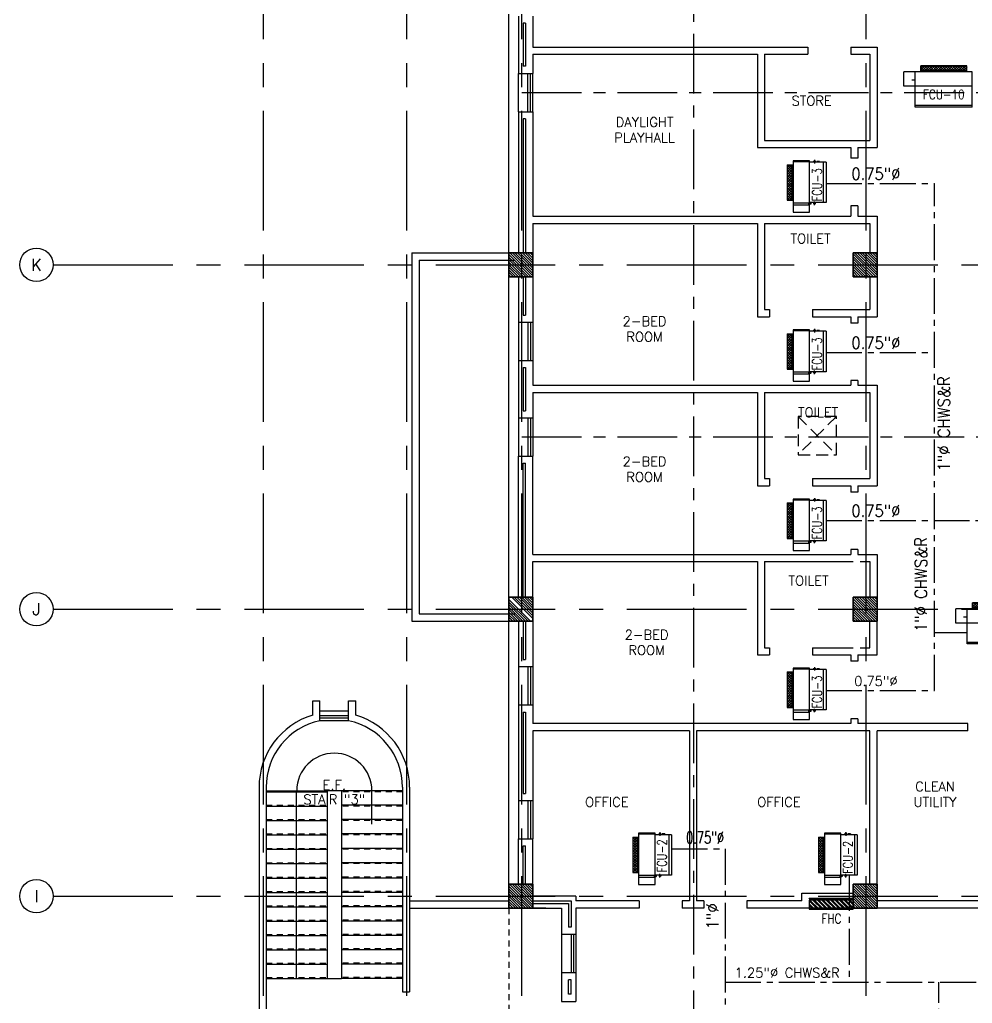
# Model space of a CAD drawing. Extents: x 417866242 to 417866633, y 43498034 to 43498122.
# Drawn here: x 417866557.27 to 417866577.19, y 43498069.42 to 43498089.98 of the extents above; entities that cross this region are included whole.
import ezdxf
from ezdxf.enums import TextEntityAlignment as Align

# ---------------------------------------------------------------- set-up
doc = ezdxf.new("R2010")
doc.units = 0
doc.header["$MEASUREMENT"] = 0
for name, pattern in [('CENTER', [2, 1.25, -0.25, 0.25, -0.25]), ('CENTER2', [1.125, 0.75, -0.125, 0.125, -0.125]), ('CENTERX2', [4, 2.5, -0.5, 0.5, -0.5]), ('HIDDEN', [0.375, 0.25, -0.125]), ('HIDDEN2', [0.1875, 0.125, -0.0625])]:
    doc.linetypes.add(name, pattern=pattern)
doc.layers.get('0').update_dxf_attribs({"linetype": 'CONTINUOUS'})
for name, color, linetype in [('AC-CH', 6, 'CENTER2'), ('AC-CHT', 2, 'CONTINUOUS'), ('AX', 11, 'CONTINUOUS'), ('AX-CR', 7, 'CONTINUOUS'), ('AX-TXT', 2, 'CONTINUOUS'), ('AXES', 11, 'CENTERX2'), ('AXES1', 11, 'CENTER'), ('COL', 11, 'CONTINUOUS'), ('FCU', 6, 'CONTINUOUS'), ('FHC', 11, 'CONTINUOUS'), ('HAT', 11, 'CONTINUOUS'), ('INSUL', 11, 'CONTINUOUS'), ('PROJ-L', 11, 'CONTINUOUS'), ('RM-NAME', 11, 'CONTINUOUS'), ('ROOF', 11, 'CONTINUOUS'), ('SHAFT', 11, 'CONTINUOUS'), ('STR', 11, 'CONTINUOUS'), ('TEXTN', 2, 'CONTINUOUS'), ('WALL', 11, 'CONTINUOUS'), ('WIN', 11, 'CONTINUOUS')]:
    doc.layers.add(name, color=color, linetype=linetype)
doc.styles.add('KHRS2', font='ROMANS.shx', dxfattribs={"height": 200})
doc.styles.add('ROMANS', font='ROMANS.shx', dxfattribs={"width": 0.6})

# ---------------------------------------------------------------- blocks, each defined once
blk = doc.blocks.new('AXL')
at = {"layer": 'AX-CR'}
blk.add_circle((-350, 0), 350, dxfattribs=at)
at = {"layer": 'AX-TXT', "style": 'ROMANS'}
blk.add_attdef('AX', text='', height=250, dxfattribs=at).set_placement((-350, 0), align=Align.MIDDLE)
blk = doc.blocks.new('*X82')
at = {"color": 0}
for p, q in [((253129, 155548), (253570, 155990)), ((253129, 155601), (253517, 155990)), ((253129, 155654), (253464, 155990)), ((253129, 155707), (253411, 155990)), ((253129, 155760), (253358, 155990)), ((253129, 155813), (253305, 155990)), ((253129, 155866), (253252, 155990)), ((253129, 155919), (253199, 155990)), ((253129, 155972), (253146, 155990)), ((253177, 155490), (253629, 155942)), ((253230, 155490), (253629, 155889)), ((253283, 155490), (253629, 155836)), ((253336, 155490), (253629, 155783)), ((253389, 155490), (253629, 155730)), ((253442, 155490), (253629, 155677)), ((253495, 155490), (253629, 155624)), ((253548, 155490), (253629, 155571)), ((253601, 155490), (253629, 155517))]:
    blk.add_line(p, q, dxfattribs=at)
blk = doc.blocks.new('COL50')
at = {"layer": 'COL'}
blk.add_lwpolyline([(-250, 250), (-250, -250), (250, -250), (250, 250)], close=True, dxfattribs=at)
blk = doc.blocks.new('*X84')
at = {"color": 0}
for p, q in [((253129, 149502), (253616, 149990)), ((253129, 149555), (253563, 149990)), ((253129, 149608), (253510, 149990)), ((253129, 149661), (253457, 149990)), ((253129, 149714), (253404, 149990)), ((253129, 149767), (253351, 149990)), ((253129, 149820), (253298, 149990)), ((253129, 149873), (253245, 149990)), ((253129, 149926), (253192, 149990)), ((253129, 149979), (253139, 149990)), ((253169, 149490), (253629, 149949)), ((253222, 149490), (253629, 149896)), ((253275, 149490), (253629, 149843)), ((253328, 149490), (253629, 149790)), ((253381, 149490), (253629, 149737)), ((253434, 149490), (253629, 149684)), ((253487, 149490), (253629, 149631)), ((253540, 149490), (253629, 149578)), ((253594, 149490), (253629, 149525))]:
    blk.add_line(p, q, dxfattribs=at)
blk = doc.blocks.new('*X83')
at = {"color": 0}
for p, q in [((245929, 149515), (246404, 149990)), ((245929, 149568), (246351, 149990)), ((245929, 149621), (246298, 149990)), ((245929, 149674), (246245, 149990)), ((245929, 149727), (246192, 149990)), ((245929, 149780), (246139, 149990)), ((245929, 149833), (246086, 149990)), ((245929, 149886), (246033, 149990)), ((245929, 149939), (245979, 149990)), ((245957, 149490), (246429, 149962)), ((246010, 149490), (246429, 149908)), ((246063, 149490), (246429, 149855)), ((246116, 149490), (246429, 149802)), ((246169, 149490), (246429, 149749)), ((246222, 149490), (246429, 149696)), ((246275, 149490), (246429, 149643)), ((246328, 149490), (246429, 149590)), ((246381, 149490), (246429, 149537))]:
    blk.add_line(p, q, dxfattribs=at)
blk = doc.blocks.new('*X78')
at = {"color": 0}
for p, q in [((253129, 162707), (253611, 163190)), ((253129, 162760), (253558, 163190)), ((253129, 162813), (253505, 163190)), ((253129, 162866), (253452, 163190)), ((253129, 162919), (253399, 163190)), ((253129, 162972), (253346, 163190)), ((253129, 163025), (253293, 163190)), ((253129, 163079), (253240, 163190)), ((253129, 163132), (253187, 163190)), ((253164, 162690), (253629, 163154)), ((253217, 162690), (253629, 163101)), ((253270, 162690), (253629, 163048)), ((253323, 162690), (253629, 162995)), ((253376, 162690), (253629, 162942)), ((253429, 162690), (253629, 162889)), ((253482, 162690), (253629, 162836)), ((253535, 162690), (253629, 162783)), ((253588, 162690), (253629, 162730))]:
    blk.add_line(p, q, dxfattribs=at)
blk = doc.blocks.new('*X77')
at = {"color": 0}
for p, q in [((245929, 162720), (246399, 163190)), ((245929, 162773), (246345, 163190)), ((245929, 162826), (246292, 163190)), ((245929, 162879), (246239, 163190)), ((245929, 162932), (246186, 163190)), ((245929, 162985), (246133, 163190)), ((245929, 163038), (246080, 163190)), ((245929, 163091), (246027, 163190)), ((245929, 163144), (245974, 163190)), ((245952, 162690), (246429, 163167)), ((246005, 162690), (246429, 163114)), ((246058, 162690), (246429, 163061)), ((246111, 162690), (246429, 163008)), ((246164, 162690), (246429, 162955)), ((246217, 162690), (246429, 162902)), ((246270, 162690), (246429, 162849)), ((246323, 162690), (246429, 162796)), ((246376, 162690), (246429, 162742))]:
    blk.add_line(p, q, dxfattribs=at)
blk = doc.blocks.new('*X81')
at = {"color": 0}
for p, q in [((245929, 155507), (246411, 155990)), ((245929, 155560), (246358, 155990)), ((245929, 155613), (246305, 155990)), ((245929, 155666), (246252, 155990)), ((245929, 155719), (246199, 155990)), ((245929, 155772), (246146, 155990)), ((245929, 155825), (246093, 155990)), ((245929, 155879), (246040, 155990)), ((245929, 155932), (245987, 155990)), ((245964, 155490), (246429, 155954)), ((246017, 155490), (246429, 155901)), ((246070, 155490), (246429, 155848)), ((246123, 155490), (246429, 155795)), ((246176, 155490), (246429, 155742)), ((246229, 155490), (246429, 155689)), ((246282, 155490), (246429, 155636)), ((246335, 155490), (246429, 155583)), ((246388, 155490), (246429, 155530))]:
    blk.add_line(p, q, dxfattribs=at)
blk = doc.blocks.new('RM1')
at = {"layer": 'RM-NAME', "style": 'ROMANS'}
for tag, p in [('ROOMNAME1', (0, 324)), ('ROOMNAME2', (0, 0))]:
    blk.add_attdef(tag, text='', height=200, dxfattribs=at).set_placement(p, align=Align.MIDDLE)
blk = doc.blocks.new('*X92')
at = {"color": 0}
for p, q in [((-750, 2538), (-672, 2616)), ((-750, 2591), (-725, 2616)), ((-660, 2516), (-750, 2606)), ((-713, 2516), (-750, 2553)), ((-719, 2516), (-619, 2616)), ((-607, 2516), (-707, 2616)), ((-666, 2516), (-566, 2616)), ((-554, 2516), (-654, 2616)), ((-613, 2516), (-513, 2616)), ((-501, 2516), (-601, 2616)), ((-560, 2516), (-460, 2616)), ((-448, 2516), (-548, 2616)), ((-507, 2516), (-407, 2616)), ((-394, 2516), (-494, 2616)), ((-454, 2516), (-354, 2616)), ((-341, 2516), (-441, 2616)), ((-401, 2516), (-301, 2616)), ((-288, 2516), (-388, 2616)), ((-348, 2516), (-248, 2616)), ((-235, 2516), (-335, 2616)), ((-295, 2516), (-195, 2616)), ((-182, 2516), (-282, 2616)), ((-242, 2516), (-142, 2616)), ((-129, 2516), (-229, 2616)), ((-189, 2516), (-89, 2616)), ((-76, 2516), (-176, 2616)), ((-136, 2516), (-36, 2616)), ((-23, 2516), (-123, 2616)), ((-83, 2516), (17, 2616)), ((30, 2516), (-70, 2616)), ((-30, 2516), (70, 2616)), ((83, 2516), (-17, 2616)), ((23, 2516), (123, 2616)), ((136, 2516), (36, 2616)), ((76, 2516), (176, 2616)), ((189, 2516), (89, 2616)), ((129, 2516), (215, 2601)), ((215, 2543), (142, 2616)), ((182, 2516), (215, 2548)), ((215, 2596), (195, 2616))]:
    blk.add_line(p, q, dxfattribs=at)
blk = doc.blocks.new('WAP16')
at = {"color": 6}
for p, q in [((-597, 0), (-597, -737)), ((-597, 0), (597, 0)), ((597, 0), (597, -737)), ((-597, -437), (597, -437)), ((-597, -737), (597, -737))]:
    blk.add_line(p, q, dxfattribs=at)
at = {"color": 3}
for p, q in [((-597, -32), (597, -32)), ((597, -437), (835, -437)), ((597, -562), (670, -562)), ((835, -437), (835, -737)), ((-482, -737), (-482, -862)), ((-482, -762), (482, -762)), ((482, -737), (482, -862)), ((597, -737), (835, -737)), ((-482, -862), (482, -862))]:
    blk.add_line(p, q, dxfattribs=at)
at = {"color": 11}
blk.add_blockref('*X92', (268, -3378), dxfattribs=at)
blk = doc.blocks.new('*X90')
at = {"color": 0}
for p, q in [((16890, -2467), (16943, -2414)), ((16890, -2520), (16990, -2420)), ((16990, -2565), (16890, -2465)), ((16990, -2512), (16892, -2414)), ((16990, -2459), (16945, -2414)), ((16890, -2573), (16990, -2473)), ((16990, -2619), (16890, -2519)), ((16890, -2626), (16990, -2526)), ((16990, -2672), (16890, -2572)), ((16890, -2679), (16990, -2579)), ((16990, -2725), (16890, -2625)), ((16890, -2732), (16990, -2632)), ((16990, -2778), (16890, -2678)), ((16890, -2785), (16990, -2685)), ((16990, -2831), (16890, -2731)), ((16890, -2838), (16990, -2738)), ((16990, -2884), (16890, -2784)), ((16890, -2891), (16990, -2791)), ((16990, -2937), (16890, -2837)), ((16890, -2944), (16990, -2844)), ((16990, -2990), (16890, -2890)), ((16890, -2997), (16990, -2897)), ((16990, -3043), (16890, -2943)), ((16890, -3050), (16990, -2950)), ((16990, -3096), (16890, -2996)), ((16890, -3103), (16990, -3003)), ((16990, -3149), (16890, -3049)), ((16892, -3155), (16990, -3056)), ((16944, -3155), (16890, -3102)), ((16945, -3155), (16990, -3109))]:
    blk.add_line(p, q, dxfattribs=at)
blk = doc.blocks.new('WHE06')
at = {"color": 3}
for p, q in [((689, 622), (346, 622)), ((346, 622), (346, 469)), ((689, 469), (689, 622)), ((60, -422), (60, 422)), ((212, 437), (269, 437)), ((232, 452), (232, 422)), ((232, 452), (252, 452)), ((242, 472), (242, 399)), ((252, 452), (252, 422)), ((305, 448), (373, 448)), ((321, 458), (321, 438)), ((321, 458), (346, 458)), ((321, 438), (346, 438)), ((346, 430), (689, 430)), ((811, 371), (689, 371)), ((711, -371), (711, 371)), ((811, -371), (811, 371)), ((242, -472), (242, -399)), ((811, -371), (689, -371)), ((142, -437), (142, -422)), ((142, -437), (197, -437)), ((197, -437), (197, -422)), ((221, -437), (269, -437)), ((232, -452), (232, -422)), ((232, -452), (252, -452)), ((252, -452), (252, -422)), ((346, -430), (689, -430))]:
    blk.add_line(p, q, dxfattribs=at)
at = {"color": 6}
for p, q in [((0, -422), (0, 422)), ((0, 422), (346, 422)), ((346, 469), (346, -451)), ((689, 469), (346, 469)), ((689, -451), (689, 469)), ((0, -422), (346, -422)), ((346, -451), (689, -451))]:
    blk.add_line(p, q, dxfattribs=at)
at = {"color": 11}
blk.add_blockref('*X90', (-16179, 2784), dxfattribs=at)
blk = doc.blocks.new('*X102')
at = {"color": 0}
for p, q in [((16890, -2467), (16943, -2414)), ((16890, -2520), (16990, -2420)), ((16990, -2565), (16890, -2465)), ((16990, -2512), (16892, -2414)), ((16990, -2459), (16945, -2414)), ((16890, -2573), (16990, -2473)), ((16990, -2619), (16890, -2519)), ((16890, -2626), (16990, -2526)), ((16990, -2672), (16890, -2572)), ((16890, -2679), (16990, -2579)), ((16990, -2725), (16890, -2625)), ((16890, -2732), (16990, -2632)), ((16990, -2778), (16890, -2678)), ((16890, -2785), (16990, -2685)), ((16990, -2831), (16890, -2731)), ((16890, -2838), (16990, -2738)), ((16990, -2884), (16890, -2784)), ((16890, -2891), (16990, -2791)), ((16990, -2937), (16890, -2837)), ((16890, -2944), (16990, -2844)), ((16990, -2990), (16890, -2890)), ((16890, -2997), (16990, -2897)), ((16990, -3043), (16890, -2943)), ((16890, -3050), (16990, -2950)), ((16990, -3096), (16890, -2996)), ((16890, -3103), (16990, -3003)), ((16990, -3149), (16890, -3049)), ((16892, -3155), (16990, -3056)), ((16944, -3155), (16890, -3102)), ((16945, -3155), (16990, -3109))]:
    blk.add_line(p, q, dxfattribs=at)

msp = doc.modelspace()

# ---------------------------------------------------------------- hatches: boundary and pattern name
at = {"layer": 'FHC', "linetype": 'ByBlock', "ltscale": 0.3}
h = msp.add_hatch(dxfattribs=at)
h.set_pattern_fill('ANSI32', color=11, scale=0.175, style=0)
h.set_pattern_definition([(135, (417866806.89178, 43498040.33097), (0.046403883, 0.046403883), []), (135, (417866806.860844, 43498040.33097), (0.046403883, 0.046403883), [])])
h.paths.add_polyline_path([(417866573.776, 43498071.382), (417866573.776, 43498071.572), (417866574.696, 43498071.572), (417866574.696, 43498071.382)])
h.paths.add_polyline_path([(417866574.908, 43498070.961), (417866574.908, 43498071.382), (417866574.646, 43498071.382), (417866574.646, 43498070.961)], flags=9)

# ---------------------------------------------------------------- linework, layer by layer
at = {"layer": 'AC-CH'}
for p, q in [((417866574.131, 43498086.56), (417866576.395, 43498086.56)), ((417866576.395, 43498075.955), (417866576.395, 43498086.56)), ((417866574.131, 43498083.025), (417866576.395, 43498083.025)), ((417866574.131, 43498079.514), (417866584.217, 43498079.514)), ((417866577.079, 43498077.164), (417866576.395, 43498077.164)), ((417866574.131, 43498075.955), (417866576.395, 43498075.955)), ((417866570.899, 43498072.644), (417866572.017, 43498072.644)), ((417866572.017, 43498072.644), (417866572.017, 43498067.514)), ((417866574.611, 43498072.099), (417866574.611, 43498069.857)), ((417866572.017, 43498069.857), (417866618.435, 43498069.857)), ((417866576.486, 43498063.799), (417866576.486, 43498069.857))]:
    msp.add_line(p, q, dxfattribs=at)
at = {"layer": 'AXES'}
for p, q in [((417866562.366, 43498033.573), (417866562.366, 43498110.385)), ((417866565.366, 43498033.573), (417866565.366, 43498110.385)), ((417866567.766, 43498033.573), (417866567.766, 43498110.385)), ((417866574.966, 43498033.573), (417866574.966, 43498110.385)), ((417866557.966, 43498084.857), (417866626.006, 43498084.857)), ((417866557.966, 43498077.657), (417866626.006, 43498077.657)), ((417866557.966, 43498071.657), (417866626.006, 43498071.657))]:
    msp.add_line(p, q, dxfattribs=at)
at = {"layer": 'AXES1'}
for p, q in [((417866571.366, 43498040.437), (417866571.366, 43498099.257)), ((417866567.766, 43498088.457), (417866626.006, 43498088.457)), ((417866567.766, 43498081.257), (417866626.006, 43498081.257))]:
    msp.add_line(p, q, dxfattribs=at)
at = {"layer": 'FCU', "color": 6}
for p, q in [((417866573.785, 43498087.029), (417866573.442, 43498087.029)), ((417866573.442, 43498087.029), (417866573.442, 43498086.11)), ((417866573.785, 43498086.11), (417866573.785, 43498087.029)), ((417866574.131, 43498087.001), (417866573.785, 43498087.001)), ((417866574.131, 43498087.001), (417866574.131, 43498086.156)), ((417866573.442, 43498086.11), (417866573.785, 43498086.11)), ((417866574.131, 43498086.156), (417866573.785, 43498086.156)), ((417866573.785, 43498083.494), (417866573.442, 43498083.494)), ((417866573.442, 43498083.494), (417866573.442, 43498082.575)), ((417866573.785, 43498082.575), (417866573.785, 43498083.494)), ((417866574.131, 43498083.466), (417866573.785, 43498083.466)), ((417866574.131, 43498083.466), (417866574.131, 43498082.621)), ((417866573.442, 43498082.575), (417866573.785, 43498082.575)), ((417866574.131, 43498082.621), (417866573.785, 43498082.621)), ((417866573.785, 43498079.959), (417866573.442, 43498079.959)), ((417866573.442, 43498079.959), (417866573.442, 43498079.04)), ((417866573.785, 43498079.04), (417866573.785, 43498079.959)), ((417866574.131, 43498079.931), (417866573.785, 43498079.931)), ((417866574.131, 43498079.931), (417866574.131, 43498079.086)), ((417866573.442, 43498079.04), (417866573.785, 43498079.04)), ((417866574.131, 43498079.086), (417866573.785, 43498079.086)), ((417866573.785, 43498076.424), (417866573.442, 43498076.424)), ((417866573.442, 43498076.424), (417866573.442, 43498075.505)), ((417866573.785, 43498075.505), (417866573.785, 43498076.424)), ((417866574.131, 43498076.396), (417866573.785, 43498076.396)), ((417866574.131, 43498076.396), (417866574.131, 43498075.551)), ((417866573.442, 43498075.505), (417866573.785, 43498075.505)), ((417866574.131, 43498075.551), (417866573.785, 43498075.551))]:
    msp.add_line(p, q, dxfattribs=at)
at = {"layer": 'FCU', "color": 3}
for p, q in [((417866573.899, 43498087.031), (417866573.879, 43498087.031)), ((417866573.879, 43498087.031), (417866573.879, 43498087.001)), ((417866573.889, 43498087.051), (417866573.889, 43498086.978)), ((417866573.899, 43498087.031), (417866573.899, 43498087.001)), ((417866573.32, 43498086.949), (417866573.32, 43498086.208)), ((417866573.32, 43498086.949), (417866573.442, 43498086.949)), ((417866573.42, 43498086.949), (417866573.42, 43498086.208)), ((417866573.785, 43498087.009), (417866573.442, 43498087.009)), ((417866573.91, 43498087.016), (417866573.862, 43498087.016)), ((417866573.935, 43498087.016), (417866573.935, 43498087.001)), ((417866573.99, 43498087.016), (417866573.935, 43498087.016)), ((417866573.99, 43498087.016), (417866573.99, 43498087.001)), ((417866574.071, 43498087.001), (417866574.071, 43498086.156)), ((417866573.32, 43498086.208), (417866573.442, 43498086.208)), ((417866573.785, 43498086.148), (417866573.442, 43498086.148)), ((417866573.442, 43498086.11), (417866573.442, 43498085.957)), ((417866573.826, 43498086.131), (417866573.758, 43498086.131)), ((417866573.81, 43498086.141), (417866573.785, 43498086.141)), ((417866573.81, 43498086.121), (417866573.785, 43498086.121)), ((417866573.785, 43498085.957), (417866573.785, 43498086.11)), ((417866573.81, 43498086.121), (417866573.81, 43498086.141)), ((417866573.919, 43498086.141), (417866573.862, 43498086.141)), ((417866573.879, 43498086.126), (417866573.879, 43498086.156)), ((417866573.899, 43498086.126), (417866573.879, 43498086.126)), ((417866573.889, 43498086.106), (417866573.889, 43498086.179)), ((417866573.899, 43498086.126), (417866573.899, 43498086.156)), ((417866573.442, 43498085.957), (417866573.785, 43498085.957)), ((417866573.32, 43498083.414), (417866573.32, 43498082.673)), ((417866573.32, 43498083.414), (417866573.442, 43498083.414)), ((417866573.42, 43498083.414), (417866573.42, 43498082.673)), ((417866573.785, 43498083.474), (417866573.442, 43498083.474)), ((417866573.91, 43498083.481), (417866573.862, 43498083.481)), ((417866573.899, 43498083.496), (417866573.879, 43498083.496)), ((417866573.879, 43498083.496), (417866573.879, 43498083.466)), ((417866573.889, 43498083.516), (417866573.889, 43498083.443)), ((417866573.899, 43498083.496), (417866573.899, 43498083.466)), ((417866573.935, 43498083.481), (417866573.935, 43498083.466)), ((417866573.99, 43498083.481), (417866573.935, 43498083.481)), ((417866573.99, 43498083.481), (417866573.99, 43498083.466)), ((417866574.071, 43498083.466), (417866574.071, 43498082.621)), ((417866573.32, 43498082.673), (417866573.442, 43498082.673)), ((417866573.785, 43498082.613), (417866573.442, 43498082.613)), ((417866573.442, 43498082.575), (417866573.442, 43498082.422)), ((417866573.826, 43498082.596), (417866573.758, 43498082.596)), ((417866573.81, 43498082.606), (417866573.785, 43498082.606)), ((417866573.81, 43498082.586), (417866573.785, 43498082.586)), ((417866573.785, 43498082.422), (417866573.785, 43498082.575)), ((417866573.81, 43498082.586), (417866573.81, 43498082.606)), ((417866573.919, 43498082.606), (417866573.862, 43498082.606)), ((417866573.879, 43498082.591), (417866573.879, 43498082.621)), ((417866573.899, 43498082.591), (417866573.879, 43498082.591)), ((417866573.889, 43498082.571), (417866573.889, 43498082.644)), ((417866573.899, 43498082.591), (417866573.899, 43498082.621)), ((417866573.442, 43498082.422), (417866573.785, 43498082.422)), ((417866573.32, 43498079.879), (417866573.32, 43498079.138)), ((417866573.32, 43498079.879), (417866573.442, 43498079.879)), ((417866573.42, 43498079.879), (417866573.42, 43498079.138)), ((417866573.785, 43498079.939), (417866573.442, 43498079.939)), ((417866573.91, 43498079.946), (417866573.862, 43498079.946)), ((417866573.899, 43498079.961), (417866573.879, 43498079.961)), ((417866573.879, 43498079.961), (417866573.879, 43498079.931)), ((417866573.889, 43498079.981), (417866573.889, 43498079.908)), ((417866573.899, 43498079.961), (417866573.899, 43498079.931)), ((417866573.935, 43498079.946), (417866573.935, 43498079.931)), ((417866573.99, 43498079.946), (417866573.935, 43498079.946)), ((417866573.99, 43498079.946), (417866573.99, 43498079.931)), ((417866574.071, 43498079.931), (417866574.071, 43498079.086)), ((417866573.32, 43498079.138), (417866573.442, 43498079.138)), ((417866573.785, 43498079.078), (417866573.442, 43498079.078)), ((417866573.442, 43498079.04), (417866573.442, 43498078.887)), ((417866573.826, 43498079.061), (417866573.758, 43498079.061)), ((417866573.81, 43498079.071), (417866573.785, 43498079.071)), ((417866573.81, 43498079.051), (417866573.785, 43498079.051)), ((417866573.785, 43498078.887), (417866573.785, 43498079.04)), ((417866573.81, 43498079.051), (417866573.81, 43498079.071)), ((417866573.919, 43498079.071), (417866573.862, 43498079.071)), ((417866573.879, 43498079.056), (417866573.879, 43498079.086)), ((417866573.899, 43498079.056), (417866573.879, 43498079.056)), ((417866573.889, 43498079.036), (417866573.889, 43498079.109)), ((417866573.899, 43498079.056), (417866573.899, 43498079.086)), ((417866573.442, 43498078.887), (417866573.785, 43498078.887)), ((417866573.32, 43498076.344), (417866573.32, 43498075.603)), ((417866573.32, 43498076.344), (417866573.442, 43498076.344)), ((417866573.42, 43498076.344), (417866573.42, 43498075.603)), ((417866573.785, 43498076.404), (417866573.442, 43498076.404)), ((417866573.91, 43498076.411), (417866573.862, 43498076.411)), ((417866573.899, 43498076.426), (417866573.879, 43498076.426)), ((417866573.879, 43498076.426), (417866573.879, 43498076.396)), ((417866573.889, 43498076.446), (417866573.889, 43498076.373)), ((417866573.899, 43498076.426), (417866573.899, 43498076.396)), ((417866573.935, 43498076.411), (417866573.935, 43498076.396)), ((417866573.99, 43498076.411), (417866573.935, 43498076.411)), ((417866573.99, 43498076.411), (417866573.99, 43498076.396)), ((417866574.071, 43498076.396), (417866574.071, 43498075.551)), ((417866573.32, 43498075.603), (417866573.442, 43498075.603)), ((417866573.785, 43498075.543), (417866573.442, 43498075.543)), ((417866573.442, 43498075.505), (417866573.442, 43498075.352)), ((417866573.826, 43498075.526), (417866573.758, 43498075.526)), ((417866573.81, 43498075.536), (417866573.785, 43498075.536)), ((417866573.81, 43498075.516), (417866573.785, 43498075.516)), ((417866573.785, 43498075.352), (417866573.785, 43498075.505)), ((417866573.81, 43498075.516), (417866573.81, 43498075.536)), ((417866573.919, 43498075.536), (417866573.862, 43498075.536)), ((417866573.879, 43498075.521), (417866573.879, 43498075.551)), ((417866573.899, 43498075.521), (417866573.879, 43498075.521)), ((417866573.889, 43498075.501), (417866573.889, 43498075.574)), ((417866573.899, 43498075.521), (417866573.899, 43498075.551)), ((417866573.442, 43498075.352), (417866573.785, 43498075.352))]:
    msp.add_line(p, q, dxfattribs=at)
at = {"layer": 'FHC', "color": 250, "linetype": 'HIDDEN', "ltscale": 0.25}
msp.add_line((417866573.776, 43498071.407), (417866574.696, 43498071.407), dxfattribs=at)
at = {"layer": 'FHC', "linetype": 'ByBlock', "ltscale": 0.3}
msp.add_lwpolyline([(417866574.696, 43498071.572), (417866573.776, 43498071.572), (417866573.776, 43498071.382), (417866574.696, 43498071.382)], close=True, dxfattribs=at)
at = {"layer": 'INSUL'}
for p, q in [((417866567.796, 43498089.907), (417866567.796, 43498089.007)), ((417866567.846, 43498089.907), (417866567.796, 43498089.907)), ((417866567.846, 43498089.907), (417866567.846, 43498089.007)), ((417866567.846, 43498089.007), (417866567.796, 43498089.007)), ((417866567.846, 43498087.907), (417866567.796, 43498087.907)), ((417866567.796, 43498087.907), (417866567.796, 43498085.107)), ((417866567.846, 43498087.907), (417866567.846, 43498085.107)), ((417866567.796, 43498084.607), (417866567.796, 43498083.807)), ((417866567.846, 43498084.607), (417866567.846, 43498083.807)), ((417866567.796, 43498083.807), (417866567.846, 43498083.807)), ((417866567.796, 43498082.707), (417866567.846, 43498082.707)), ((417866567.796, 43498082.707), (417866567.796, 43498081.807)), ((417866567.846, 43498082.707), (417866567.846, 43498081.807)), ((417866567.796, 43498081.807), (417866567.846, 43498081.807)), ((417866567.796, 43498080.707), (417866567.846, 43498080.707)), ((417866567.796, 43498077.907), (417866567.796, 43498080.707)), ((417866567.846, 43498077.907), (417866567.846, 43498080.707)), ((417866567.796, 43498077.407), (417866567.796, 43498076.607)), ((417866567.846, 43498077.407), (417866567.846, 43498076.607)), ((417866567.796, 43498076.607), (417866567.846, 43498076.607)), ((417866567.796, 43498075.507), (417866567.846, 43498075.507)), ((417866567.796, 43498075.507), (417866567.796, 43498073.807)), ((417866567.846, 43498075.507), (417866567.846, 43498073.807)), ((417866567.796, 43498073.807), (417866567.846, 43498073.807)), ((417866567.796, 43498072.707), (417866567.846, 43498072.707)), ((417866567.796, 43498071.907), (417866567.796, 43498072.707)), ((417866567.846, 43498071.907), (417866567.846, 43498072.707)), ((417866567.996, 43498071.557), (417866568.796, 43498071.557)), ((417866567.996, 43498071.507), (417866568.746, 43498071.507)), ((417866568.746, 43498071.507), (417866568.746, 43498071.007)), ((417866568.796, 43498071.557), (417866568.796, 43498071.007)), ((417866568.796, 43498071.007), (417866568.746, 43498071.007)), ((417866568.796, 43498069.907), (417866568.746, 43498069.907)), ((417866568.746, 43498069.607), (417866568.746, 43498069.907)), ((417866568.796, 43498069.607), (417866568.796, 43498069.907)), ((417866568.796, 43498069.607), (417866568.746, 43498069.607))]:
    msp.add_line(p, q, dxfattribs=at)
at = {"layer": 'PROJ-L'}
for p, q in [((417866567.496, 43498085.107), (417866567.496, 43498091.807)), ((417866567.496, 43498077.907), (417866567.496, 43498084.607)), ((417866567.496, 43498071.907), (417866567.496, 43498077.407))]:
    msp.add_line(p, q, dxfattribs=at)
at = {"layer": 'PROJ-L', "linetype": 'Continuous'}
for p, q in [((417866565.47, 43498085.107), (417866567.62, 43498085.107)), ((417866565.47, 43498085.107), (417866565.47, 43498077.407)), ((417866565.62, 43498084.957), (417866567.62, 43498084.957)), ((417866565.62, 43498084.957), (417866565.62, 43498077.557)), ((417866565.47, 43498077.407), (417866567.62, 43498077.407)), ((417866565.62, 43498077.557), (417866567.62, 43498077.557))]:
    msp.add_line(p, q, dxfattribs=at)
at = {"layer": 'ROOF'}
for p, q in [((417866563.996, 43498073.857), (417866563.696, 43498073.857)), ((417866563.696, 43498073.857), (417866563.696, 43498069.937)), ((417866563.996, 43498073.857), (417866563.996, 43498069.937)), ((417866565.421, 43498071.557), (417866567.496, 43498071.557)), ((417866565.421, 43498071.407), (417866567.496, 43498071.407)), ((417866563.696, 43498069.937), (417866563.996, 43498069.937))]:
    msp.add_line(p, q, dxfattribs=at)
at = {"layer": 'SHAFT', "linetype": 'HIDDEN'}
for p, q in [((417866574.346, 43498081.687), (417866573.546, 43498080.887)), ((417866573.546, 43498081.687), (417866574.346, 43498080.887))]:
    msp.add_line(p, q, dxfattribs=at)
msp.add_lwpolyline([(417866574.346, 43498081.687), (417866573.546, 43498081.687), (417866573.546, 43498080.887), (417866574.346, 43498080.887)], close=True, dxfattribs=at)
at = {"layer": 'STR'}
for p, q in [((417866563.058, 43498069.937), (417866563.058, 43498073.86)), ((417866564.633, 43498073.164), (417866564.633, 43498073.86)), ((417866562.421, 43498073.857), (417866563.696, 43498073.857)), ((417866562.421, 43498073.837), (417866563.696, 43498073.837)), ((417866565.271, 43498073.857), (417866563.996, 43498073.857)), ((417866562.421, 43498073.537), (417866563.696, 43498073.537)), ((417866565.271, 43498073.557), (417866563.996, 43498073.557)), ((417866565.271, 43498073.257), (417866563.996, 43498073.257)), ((417866562.421, 43498073.237), (417866563.696, 43498073.237)), ((417866562.421, 43498072.937), (417866563.696, 43498072.937)), ((417866565.271, 43498072.957), (417866563.996, 43498072.957)), ((417866562.421, 43498072.637), (417866563.696, 43498072.637)), ((417866565.271, 43498072.657), (417866563.996, 43498072.657)), ((417866562.421, 43498072.337), (417866563.696, 43498072.337)), ((417866565.271, 43498072.357), (417866563.996, 43498072.357)), ((417866562.421, 43498072.037), (417866563.696, 43498072.037)), ((417866564.107, 43498072.057), (417866563.996, 43498072.057)), ((417866565.271, 43498072.037), (417866563.996, 43498072.037)), ((417866562.421, 43498071.737), (417866563.696, 43498071.737)), ((417866565.271, 43498071.737), (417866563.996, 43498071.737)), ((417866562.421, 43498071.437), (417866563.696, 43498071.437)), ((417866565.271, 43498071.437), (417866563.996, 43498071.437)), ((417866562.421, 43498071.137), (417866563.696, 43498071.137)), ((417866565.271, 43498071.137), (417866563.996, 43498071.137)), ((417866562.421, 43498070.837), (417866563.696, 43498070.837)), ((417866565.271, 43498070.837), (417866563.996, 43498070.837)), ((417866562.421, 43498070.537), (417866563.696, 43498070.537)), ((417866565.271, 43498070.537), (417866563.996, 43498070.537)), ((417866562.421, 43498070.237), (417866563.696, 43498070.237)), ((417866565.271, 43498070.237), (417866563.996, 43498070.237)), ((417866562.421, 43498069.937), (417866563.696, 43498069.937)), ((417866565.271, 43498069.937), (417866563.996, 43498069.937))]:
    msp.add_line(p, q, dxfattribs=at)
at = {"layer": 'STR', "linetype": 'HIDDEN2'}
for p, q in [((417866562.421, 43498073.857), (417866563.696, 43498073.857)), ((417866562.421, 43498073.837), (417866563.696, 43498073.837)), ((417866565.271, 43498073.837), (417866563.996, 43498073.837)), ((417866562.421, 43498073.557), (417866563.696, 43498073.557)), ((417866565.271, 43498073.537), (417866563.996, 43498073.537)), ((417866562.421, 43498073.257), (417866563.696, 43498073.257)), ((417866565.271, 43498073.237), (417866563.996, 43498073.237)), ((417866562.421, 43498072.957), (417866563.696, 43498072.957)), ((417866565.271, 43498072.937), (417866563.996, 43498072.937)), ((417866562.421, 43498072.657), (417866563.696, 43498072.657)), ((417866565.271, 43498072.637), (417866563.996, 43498072.637)), ((417866562.421, 43498072.357), (417866563.696, 43498072.357)), ((417866565.271, 43498072.337), (417866563.996, 43498072.337)), ((417866562.421, 43498072.057), (417866563.696, 43498072.057)), ((417866565.271, 43498072.057), (417866563.996, 43498072.057)), ((417866564.075, 43498072.037), (417866563.996, 43498072.037)), ((417866562.421, 43498071.757), (417866563.696, 43498071.757)), ((417866565.271, 43498071.757), (417866563.996, 43498071.757)), ((417866562.421, 43498071.457), (417866563.696, 43498071.457)), ((417866565.271, 43498071.457), (417866563.996, 43498071.457)), ((417866567.496, 43498071.407), (417866567.496, 43498068.357)), ((417866562.421, 43498071.157), (417866563.696, 43498071.157)), ((417866565.271, 43498071.157), (417866563.996, 43498071.157)), ((417866562.421, 43498070.857), (417866563.696, 43498070.857)), ((417866565.271, 43498070.857), (417866563.996, 43498070.857)), ((417866562.421, 43498070.557), (417866563.696, 43498070.557)), ((417866565.271, 43498070.557), (417866563.996, 43498070.557)), ((417866562.421, 43498070.257), (417866563.696, 43498070.257)), ((417866565.271, 43498070.257), (417866563.996, 43498070.257)), ((417866562.421, 43498069.957), (417866563.696, 43498069.957)), ((417866565.271, 43498069.957), (417866563.996, 43498069.957))]:
    msp.add_line(p, q, dxfattribs=at)
at = {"layer": 'STR'}
msp.add_arc((417866563.846, 43498073.86), 0.787, 0, 180, dxfattribs=at)
at = {"layer": 'WALL'}
for p, q in [((417866567.696, 43498090.057), (417866567.696, 43498088.857)), ((417866567.996, 43498090.057), (417866567.996, 43498089.407)), ((417866567.996, 43498089.407), (417866573.746, 43498089.407)), ((417866574.646, 43498089.407), (417866575.196, 43498089.407)), ((417866567.996, 43498089.257), (417866567.996, 43498088.857)), ((417866567.996, 43498089.257), (417866572.696, 43498089.257)), ((417866572.846, 43498089.257), (417866573.746, 43498089.257)), ((417866574.646, 43498089.257), (417866575.046, 43498089.257)), ((417866567.696, 43498088.857), (417866567.996, 43498088.857)), ((417866567.696, 43498088.057), (417866567.996, 43498088.057)), ((417866567.696, 43498088.057), (417866567.746, 43498088.057)), ((417866567.696, 43498088.057), (417866567.796, 43498088.057)), ((417866567.696, 43498088.057), (417866567.996, 43498088.057)), ((417866567.696, 43498088.057), (417866567.696, 43498085.107)), ((417866567.746, 43498088.057), (417866567.996, 43498088.057)), ((417866567.996, 43498088.057), (417866567.996, 43498085.872)), ((417866572.846, 43498087.457), (417866575.046, 43498087.457)), ((417866572.696, 43498087.307), (417866574.646, 43498087.307)), ((417866574.796, 43498087.307), (417866575.196, 43498087.307)), ((417866567.996, 43498085.872), (417866574.646, 43498085.872)), ((417866574.796, 43498085.872), (417866575.196, 43498085.872)), ((417866567.996, 43498085.722), (417866567.996, 43498085.107)), ((417866567.996, 43498085.722), (417866572.696, 43498085.722)), ((417866572.846, 43498085.722), (417866575.046, 43498085.722)), ((417866567.696, 43498084.607), (417866567.696, 43498083.657)), ((417866567.996, 43498084.607), (417866567.996, 43498083.657)), ((417866572.696, 43498083.772), (417866572.946, 43498083.772)), ((417866572.846, 43498083.922), (417866572.946, 43498083.922)), ((417866573.846, 43498083.922), (417866575.046, 43498083.922)), ((417866573.846, 43498083.772), (417866574.646, 43498083.772)), ((417866574.796, 43498083.772), (417866575.196, 43498083.772)), ((417866567.696, 43498083.657), (417866567.996, 43498083.657)), ((417866567.696, 43498082.857), (417866567.996, 43498082.857)), ((417866567.696, 43498082.857), (417866567.696, 43498081.657)), ((417866567.996, 43498082.857), (417866567.996, 43498082.337)), ((417866567.996, 43498082.337), (417866574.646, 43498082.337)), ((417866574.796, 43498082.337), (417866575.196, 43498082.337)), ((417866567.996, 43498082.187), (417866567.996, 43498081.657)), ((417866567.996, 43498082.187), (417866572.696, 43498082.187)), ((417866572.846, 43498082.187), (417866575.046, 43498082.187)), ((417866567.696, 43498081.657), (417866567.996, 43498081.657)), ((417866567.696, 43498080.857), (417866567.996, 43498080.857)), ((417866567.696, 43498077.907), (417866567.696, 43498080.857)), ((417866567.996, 43498078.802), (417866567.996, 43498080.857)), ((417866572.696, 43498080.237), (417866572.946, 43498080.237)), ((417866572.846, 43498080.387), (417866572.946, 43498080.387)), ((417866573.846, 43498080.387), (417866575.046, 43498080.387)), ((417866573.846, 43498080.237), (417866574.646, 43498080.237)), ((417866574.796, 43498080.237), (417866575.196, 43498080.237)), ((417866567.996, 43498078.802), (417866574.646, 43498078.802)), ((417866574.796, 43498078.802), (417866575.196, 43498078.802)), ((417866567.996, 43498077.907), (417866567.996, 43498078.652)), ((417866567.996, 43498078.652), (417866572.696, 43498078.652)), ((417866572.846, 43498078.652), (417866574.696, 43498078.652)), ((417866574.846, 43498078.652), (417866575.046, 43498078.652)), ((417866567.696, 43498077.407), (417866567.696, 43498076.457)), ((417866567.996, 43498077.407), (417866567.996, 43498076.457)), ((417866575.046, 43498076.852), (417866575.046, 43498077.407)), ((417866575.196, 43498076.702), (417866575.196, 43498077.407)), ((417866572.846, 43498076.852), (417866572.946, 43498076.852)), ((417866573.846, 43498076.852), (417866574.696, 43498076.852)), ((417866574.846, 43498076.852), (417866575.046, 43498076.852)), ((417866572.696, 43498076.702), (417866572.946, 43498076.702)), ((417866573.846, 43498076.702), (417866574.646, 43498076.702)), ((417866574.796, 43498076.702), (417866575.196, 43498076.702)), ((417866567.696, 43498076.457), (417866567.996, 43498076.457)), ((417866563.396, 43498075.742), (417866563.546, 43498075.742)), ((417866563.396, 43498075.442), (417866563.396, 43498075.742)), ((417866563.546, 43498075.326), (417866563.546, 43498075.742)), ((417866564.146, 43498075.742), (417866564.296, 43498075.742)), ((417866564.146, 43498075.326), (417866564.146, 43498075.742)), ((417866564.296, 43498075.442), (417866564.296, 43498075.742)), ((417866567.696, 43498075.657), (417866567.996, 43498075.657)), ((417866567.696, 43498075.657), (417866567.696, 43498073.657)), ((417866567.996, 43498075.657), (417866567.996, 43498075.267)), ((417866574.646, 43498075.267), (417866567.996, 43498075.267)), ((417866567.996, 43498075.117), (417866567.996, 43498073.657)), ((417866571.271, 43498075.117), (417866567.996, 43498075.117)), ((417866570.221, 43498075.117), (417866568.896, 43498075.117)), ((417866571.271, 43498075.117), (417866571.271, 43498071.557)), ((417866571.421, 43498075.117), (417866571.421, 43498071.557)), ((417866575.046, 43498075.117), (417866571.421, 43498075.117)), ((417866577.097, 43498075.267), (417866574.796, 43498075.267)), ((417866575.046, 43498071.907), (417866575.046, 43498075.117)), ((417866577.097, 43498075.117), (417866575.196, 43498075.117)), ((417866575.196, 43498071.907), (417866575.196, 43498075.117)), ((417866577.097, 43498075.117), (417866577.097, 43498075.267)), ((417866562.271, 43498073.933), (417866562.271, 43498068.157)), ((417866562.421, 43498073.933), (417866562.421, 43498068.307)), ((417866565.271, 43498073.933), (417866565.271, 43498069.657)), ((417866565.421, 43498073.933), (417866565.421, 43498069.657)), ((417866567.696, 43498073.657), (417866567.996, 43498073.657)), ((417866567.696, 43498072.857), (417866567.996, 43498072.857)), ((417866567.696, 43498071.907), (417866567.696, 43498072.857)), ((417866567.996, 43498071.907), (417866567.996, 43498072.857)), ((417866568.896, 43498071.657), (417866567.996, 43498071.657)), ((417866568.896, 43498071.657), (417866568.896, 43498071.557)), ((417866573.626, 43498071.557), (417866573.626, 43498071.717)), ((417866573.626, 43498071.717), (417866574.696, 43498071.717)), ((417866573.776, 43498071.607), (417866573.776, 43498071.617)), ((417866573.776, 43498071.617), (417866574.696, 43498071.617)), ((417866573.776, 43498071.607), (417866574.696, 43498071.607)), ((417866574.696, 43498071.607), (417866574.696, 43498071.617)), ((417866568.271, 43498071.407), (417866567.996, 43498071.407)), ((417866567.996, 43498071.407), (417866568.596, 43498071.407)), ((417866568.596, 43498071.407), (417866568.596, 43498070.857)), ((417866570.221, 43498071.557), (417866568.896, 43498071.557)), ((417866570.221, 43498071.407), (417866568.896, 43498071.407)), ((417866568.896, 43498071.407), (417866568.896, 43498070.857)), ((417866570.221, 43498071.557), (417866570.221, 43498071.407)), ((417866571.121, 43498071.557), (417866571.121, 43498071.407)), ((417866571.271, 43498071.557), (417866571.121, 43498071.557)), ((417866571.571, 43498071.407), (417866571.121, 43498071.407)), ((417866571.571, 43498071.557), (417866571.421, 43498071.557)), ((417866571.571, 43498071.557), (417866571.571, 43498071.407)), ((417866572.471, 43498071.557), (417866572.471, 43498071.407)), ((417866573.626, 43498071.557), (417866572.471, 43498071.557)), ((417866574.696, 43498071.407), (417866572.471, 43498071.407)), ((417866573.776, 43498071.572), (417866573.776, 43498071.405)), ((417866574.696, 43498071.572), (417866573.776, 43498071.572)), ((417866574.696, 43498071.406), (417866574.696, 43498071.571)), ((417866578.497, 43498071.557), (417866575.196, 43498071.557)), ((417866581.896, 43498071.407), (417866575.196, 43498071.407)), ((417866568.896, 43498070.857), (417866568.596, 43498070.857)), ((417866568.596, 43498070.057), (417866568.596, 43498069.457)), ((417866568.896, 43498070.057), (417866568.596, 43498070.057)), ((417866568.896, 43498070.057), (417866568.896, 43498069.457)), ((417866565.271, 43498069.657), (417866565.421, 43498069.657)), ((417866568.596, 43498069.457), (417866568.896, 43498069.457))]:
    msp.add_line(p, q, dxfattribs=at)
at = {"layer": 'WALL', "linetype": 'ByBlock'}
for p, q in [((417866573.746, 43498089.407), (417866573.746, 43498089.257)), ((417866574.646, 43498089.407), (417866574.646, 43498089.257)), ((417866575.196, 43498089.407), (417866575.196, 43498087.307)), ((417866572.696, 43498089.257), (417866572.696, 43498087.307)), ((417866572.846, 43498089.257), (417866572.846, 43498087.457)), ((417866575.046, 43498089.257), (417866575.046, 43498087.457)), ((417866574.646, 43498087.307), (417866574.646, 43498087.089)), ((417866574.796, 43498087.307), (417866574.796, 43498087.089)), ((417866574.796, 43498087.089), (417866574.646, 43498087.089)), ((417866574.796, 43498086.089), (417866574.646, 43498086.089)), ((417866574.646, 43498086.089), (417866574.646, 43498085.872)), ((417866574.796, 43498086.089), (417866574.796, 43498085.872)), ((417866575.196, 43498085.872), (417866575.196, 43498083.772)), ((417866572.696, 43498085.722), (417866572.696, 43498083.772)), ((417866572.846, 43498085.722), (417866572.846, 43498083.922)), ((417866575.046, 43498085.722), (417866575.046, 43498085.107)), ((417866575.046, 43498084.607), (417866575.046, 43498083.922)), ((417866572.946, 43498083.922), (417866572.946, 43498083.772)), ((417866573.846, 43498083.922), (417866573.846, 43498083.772)), ((417866574.646, 43498083.772), (417866574.646, 43498083.637)), ((417866574.796, 43498083.772), (417866574.796, 43498083.637)), ((417866574.796, 43498083.637), (417866574.646, 43498083.637)), ((417866574.646, 43498082.437), (417866574.646, 43498082.337)), ((417866574.796, 43498082.437), (417866574.646, 43498082.437)), ((417866574.796, 43498082.437), (417866574.796, 43498082.337)), ((417866575.196, 43498082.337), (417866575.196, 43498080.237)), ((417866572.696, 43498082.187), (417866572.696, 43498080.237)), ((417866572.846, 43498082.187), (417866572.846, 43498080.387)), ((417866575.046, 43498082.187), (417866575.046, 43498080.387)), ((417866572.946, 43498080.387), (417866572.946, 43498080.237)), ((417866573.846, 43498080.387), (417866573.846, 43498080.237)), ((417866574.646, 43498080.237), (417866574.646, 43498080.102)), ((417866574.796, 43498080.237), (417866574.796, 43498080.102)), ((417866574.796, 43498080.102), (417866574.646, 43498080.102)), ((417866574.646, 43498078.902), (417866574.646, 43498078.802)), ((417866574.796, 43498078.902), (417866574.646, 43498078.902)), ((417866574.796, 43498078.902), (417866574.796, 43498078.802)), ((417866575.196, 43498078.802), (417866575.196, 43498077.907)), ((417866572.696, 43498078.652), (417866572.696, 43498076.702)), ((417866572.846, 43498078.652), (417866572.846, 43498076.852)), ((417866575.046, 43498078.652), (417866575.046, 43498077.907)), ((417866572.946, 43498076.852), (417866572.946, 43498076.702)), ((417866573.846, 43498076.852), (417866573.846, 43498076.702)), ((417866574.646, 43498076.702), (417866574.646, 43498076.567)), ((417866574.796, 43498076.567), (417866574.646, 43498076.567)), ((417866574.796, 43498076.702), (417866574.796, 43498076.567)), ((417866574.646, 43498075.367), (417866574.646, 43498075.267)), ((417866574.796, 43498075.367), (417866574.646, 43498075.367)), ((417866574.796, 43498075.367), (417866574.796, 43498075.267))]:
    msp.add_line(p, q, dxfattribs=at)
at = {"layer": 'WALL', "linetype": 'ByBlock', "ltscale": 0.3}
for points in [[(417866567.496, 43498085.107), (417866567.996, 43498085.107), (417866567.996, 43498084.607), (417866567.496, 43498084.607)], [(417866574.696, 43498085.107), (417866575.196, 43498085.107), (417866575.196, 43498084.607), (417866574.696, 43498084.607)], [(417866567.496, 43498077.907), (417866567.996, 43498077.907), (417866567.996, 43498077.407), (417866567.496, 43498077.407)], [(417866574.696, 43498077.907), (417866575.196, 43498077.907), (417866575.196, 43498077.407), (417866574.696, 43498077.407)], [(417866567.496, 43498071.907), (417866567.996, 43498071.907), (417866567.996, 43498071.407), (417866567.496, 43498071.407)], [(417866574.696, 43498071.907), (417866575.196, 43498071.907), (417866575.196, 43498071.407), (417866574.696, 43498071.407)]]:
    msp.add_lwpolyline(points, close=True, dxfattribs=at)
at = {"layer": 'WALL'}
for radius, start, end in [(1.575, 106.6016, 180), (1.425, 102.1532, 180), (1.425, 360, 77.8468), (1.575, 0, 73.3984)]:
    msp.add_arc((417866563.846, 43498073.933), radius, start, end, dxfattribs=at)
at = {"layer": 'WIN'}
for p, q in [((417866567.696, 43498088.856), (417866567.696, 43498088.857)), ((417866567.696, 43498088.057), (417866567.696, 43498088.857)), ((417866567.896, 43498088.057), (417866567.896, 43498088.857)), ((417866567.946, 43498088.057), (417866567.946, 43498088.857)), ((417866567.946, 43498088.057), (417866567.946, 43498088.857)), ((417866567.996, 43498088.856), (417866567.996, 43498088.857)), ((417866567.996, 43498088.057), (417866567.996, 43498088.857)), ((417866567.696, 43498088.057), (417866567.696, 43498088.057)), ((417866567.746, 43498088.057), (417866567.746, 43498088.057)), ((417866567.996, 43498088.057), (417866567.996, 43498088.057)), ((417866567.696, 43498083.657), (417866567.696, 43498082.857)), ((417866567.896, 43498083.657), (417866567.896, 43498082.857)), ((417866567.946, 43498083.657), (417866567.946, 43498082.857)), ((417866567.996, 43498083.657), (417866567.996, 43498082.857)), ((417866567.696, 43498081.657), (417866567.696, 43498080.857)), ((417866567.896, 43498081.657), (417866567.896, 43498080.857)), ((417866567.946, 43498081.657), (417866567.946, 43498080.857)), ((417866567.996, 43498081.657), (417866567.996, 43498080.857)), ((417866567.696, 43498076.457), (417866567.696, 43498075.657)), ((417866567.896, 43498076.457), (417866567.896, 43498075.657)), ((417866567.946, 43498076.457), (417866567.946, 43498075.657)), ((417866567.996, 43498076.457), (417866567.996, 43498075.657)), ((417866564.146, 43498075.526), (417866563.546, 43498075.526)), ((417866564.146, 43498075.426), (417866563.546, 43498075.426)), ((417866564.146, 43498075.376), (417866563.546, 43498075.376)), ((417866564.146, 43498075.326), (417866563.546, 43498075.326)), ((417866567.696, 43498073.657), (417866567.696, 43498072.857)), ((417866567.896, 43498073.657), (417866567.896, 43498072.857)), ((417866567.946, 43498073.657), (417866567.946, 43498072.857)), ((417866567.996, 43498073.657), (417866567.996, 43498072.857)), ((417866568.596, 43498070.857), (417866568.596, 43498070.057)), ((417866568.796, 43498070.857), (417866568.796, 43498070.057)), ((417866568.846, 43498070.857), (417866568.846, 43498070.057)), ((417866568.896, 43498070.857), (417866568.896, 43498070.057))]:
    msp.add_line(p, q, dxfattribs=at)

# ---------------------------------------------------------------- block references
at = {"layer": 'AX', "xscale": 0.0009999871253967285, "yscale": 0.001000002026557922, "zscale": 0.001}
for p, values in [((417866557.966, 43498084.857), {'AX': 'K'}), ((417866557.966, 43498077.657), {'AX': 'J'}), ((417866557.966, 43498071.657), {'AX': 'I'})]:
    msp.add_blockref('AXL', p, dxfattribs=at).add_auto_attribs(values)
at = {"layer": 'COL', "xscale": 0.0009999871253967285, "yscale": 0.001000002026557922, "zscale": 0.001}
for p in [(417866567.746, 43498084.857), (417866574.946, 43498084.857), (417866567.746, 43498077.657), (417866574.946, 43498077.657), (417866567.746, 43498071.657), (417866574.946, 43498071.657)]:
    msp.add_blockref('COL50', p, dxfattribs=at)
at = {"layer": 'FCU', "linetype": 'ByBlock', "xscale": 0.0009999871253967285, "yscale": 0.001000002026557922, "zscale": 0.001, "rotation": 180}
for name, p in [('WAP16', (417866576.592, 43498088.153)), ('WAP16', (417866577.676, 43498076.93)), ('WHE06', (417866570.899, 43498072.521)), ('WHE06', (417866574.784, 43498072.521))]:
    msp.add_blockref(name, p, dxfattribs=at)
at = {"layer": 'FCU', "color": 11, "extrusion": (0, 0, -1), "xscale": -0.0009999871253967285, "yscale": 0.001000002026557922, "zscale": -0.001, "rotation": 180}
for p in [(-417866590.311, 43498083.794), (-417866590.311, 43498080.259), (-417866590.311, 43498076.724), (-417866590.311, 43498073.189)]:
    msp.add_blockref('*X102', p, dxfattribs=at)
at = {"layer": 'HAT', "xscale": -0.0009999871253967285, "yscale": 0.001000002026557922, "zscale": 0.001}
for name in ['*X78', '*X77', '*X82', '*X81', '*X84', '*X83']:
    msp.add_blockref(name, (417866821.124, 43497921.917), dxfattribs=at)
at = {"layer": 'RM-NAME'}
ref = msp.add_blockref('RM1', (417866573.829, 43498088.286), dxfattribs=dict(at, xscale=0.0009999871253967285, yscale=0.001000002026557922, zscale=0.001))
ref.add_attrib('ROOMNAME2', 'STORE', dxfattribs={"height": 0.2, "style": 'ROMANS'}).set_placement((417866573.829, 43498088.286), align=Align.MIDDLE)
ref = msp.add_blockref('RM1', (417866570.335, 43498087.516), dxfattribs=dict(at, xscale=-0.0009999871253967285, yscale=0.001000002026557922, zscale=0.001))
ref.add_attrib('ROOMNAME2', 'PLAYHALL', dxfattribs={"height": 0.2, "style": 'ROMANS'}).set_placement((417866570.335, 43498087.516), align=Align.MIDDLE)
ref.add_attrib('ROOMNAME1', 'DAYLIGHT', dxfattribs={"height": 0.2, "style": 'ROMANS'}).set_placement((417866570.335, 43498087.84), align=Align.MIDDLE)
ref = msp.add_blockref('RM1', (417866573.807, 43498085.405), dxfattribs=dict(at, xscale=0.0009999871253967285, yscale=0.001000002026557922, zscale=0.001))
ref.add_attrib('ROOMNAME2', 'TOILET', dxfattribs={"height": 0.2, "style": 'ROMANS'}).set_placement((417866573.807, 43498085.405), align=Align.MIDDLE)
ref = msp.add_blockref('RM1', (417866570.335, 43498083.352), dxfattribs=dict(at, xscale=-0.0009999871253967285, yscale=0.001000002026557922, zscale=0.001))
ref.add_attrib('ROOMNAME2', 'ROOM', dxfattribs={"height": 0.2, "style": 'ROMANS'}).set_placement((417866570.335, 43498083.352), align=Align.MIDDLE)
ref.add_attrib('ROOMNAME1', '2-BED', dxfattribs={"height": 0.2, "style": 'ROMANS'}).set_placement((417866570.335, 43498083.676), align=Align.MIDDLE)
ref = msp.add_blockref('RM1', (417866573.963, 43498081.772), dxfattribs=dict(at, xscale=0.0009999871253967285, yscale=0.001000002026557922, zscale=0.001))
ref.add_attrib('ROOMNAME2', 'TOILET', dxfattribs={"height": 0.2, "style": 'ROMANS'}).set_placement((417866573.963, 43498081.772), align=Align.MIDDLE)
ref = msp.add_blockref('RM1', (417866570.335, 43498080.421), dxfattribs=dict(at, xscale=-0.0009999871253967285, yscale=0.001000002026557922, zscale=0.001))
ref.add_attrib('ROOMNAME2', 'ROOM', dxfattribs={"height": 0.2, "style": 'ROMANS'}).set_placement((417866570.335, 43498080.421), align=Align.MIDDLE)
ref.add_attrib('ROOMNAME1', '2-BED', dxfattribs={"height": 0.2, "style": 'ROMANS'}).set_placement((417866570.335, 43498080.745), align=Align.MIDDLE)
ref = msp.add_blockref('RM1', (417866573.765, 43498078.254), dxfattribs=dict(at, xscale=0.0009999871253967285, yscale=0.001000002026557922, zscale=0.001))
ref.add_attrib('ROOMNAME2', 'TOILET', dxfattribs={"height": 0.2, "style": 'ROMANS'}).set_placement((417866573.765, 43498078.254), align=Align.MIDDLE)
ref = msp.add_blockref('RM1', (417866570.378, 43498076.8), dxfattribs=dict(at, xscale=-0.0009999871253967285, yscale=0.001000002026557922, zscale=0.001))
ref.add_attrib('ROOMNAME2', 'ROOM', dxfattribs={"height": 0.2, "style": 'ROMANS'}).set_placement((417866570.378, 43498076.8), align=Align.MIDDLE)
ref.add_attrib('ROOMNAME1', '2-BED', dxfattribs={"height": 0.2, "style": 'ROMANS'}).set_placement((417866570.378, 43498077.124), align=Align.MIDDLE)
ref = msp.add_blockref('RM1', (417866576.41, 43498073.626), dxfattribs=dict(at, xscale=-0.0009999871253967285, yscale=0.001000002026557922, zscale=0.001))
ref.add_attrib('ROOMNAME2', 'UTILITY', dxfattribs={"height": 0.2, "style": 'ROMANS'}).set_placement((417866576.41, 43498073.626), align=Align.MIDDLE)
ref.add_attrib('ROOMNAME1', 'CLEAN', dxfattribs={"height": 0.2, "style": 'ROMANS'}).set_placement((417866576.41, 43498073.95), align=Align.MIDDLE)
ref = msp.add_blockref('RM1', (417866569.545, 43498073.626), dxfattribs=dict(at, xscale=-0.0009999871253967285, yscale=0.001000002026557922, zscale=0.001))
ref.add_attrib('ROOMNAME2', 'OFFICE', dxfattribs={"height": 0.2, "style": 'ROMANS'}).set_placement((417866569.545, 43498073.626), align=Align.MIDDLE)
ref = msp.add_blockref('RM1', (417866573.145, 43498073.626), dxfattribs=dict(at, xscale=-0.0009999871253967285, yscale=0.001000002026557922, zscale=0.001))
ref.add_attrib('ROOMNAME2', 'OFFICE', dxfattribs={"height": 0.2, "style": 'ROMANS'}).set_placement((417866573.145, 43498073.626), align=Align.MIDDLE)

# ---------------------------------------------------------------- texts
at = {"layer": 'AC-CHT', "style": 'KHRS2'}
for s, height, width, p in [('0.75"%%C', 0.25, 0.9, (417866575.173, 43498086.76)), ('0.75"%%C', 0.25, 0.9, (417866575.173, 43498083.225)), ('0.75"%%C', 0.25, 0.9, (417866575.173, 43498079.714)), ('0.75"%%C', 0.2, 0.999985, (417866575.173, 43498076.155)), ('0.75"%%C', 0.25, 0.7, (417866571.601, 43498072.883)), ('1.25"%%C CHWS&R', 0.2, 0.999985, (417866573.317, 43498070.057))]:
    msp.add_text(s, height=height, dxfattribs=dict(at, width=width)).set_placement(p, align=Align.MIDDLE)
at = {"layer": 'AC-CHT', "style": 'KHRS2', "width": 0.9}
for s, p in [('1"%%C CHWS&R', (417866576.595, 43498081.533)), ('1"%%C CHWS&R', (417866576.115, 43498078.173)), ('1"%%C ', (417866571.755, 43498071.314))]:
    msp.add_text(s, height=0.25, rotation=90, dxfattribs=at).set_placement(p, align=Align.MIDDLE)
at = {"layer": 'FHC', "style": 'ROMANS', "width": 0.8}
msp.add_text('FHC', height=0.2, dxfattribs=at).set_placement((417866574.034, 43498071.088))
at = {"layer": 'RM-NAME', "style": 'ROMANS'}
for s, p in [('E.F.', (417866563.846, 43498073.981)), ('STAIR "3"', (417866563.846, 43498073.681))]:
    msp.add_text(s, height=0.2, dxfattribs=at).set_placement(p, align=Align.MIDDLE)
at = {"layer": 'TEXTN', "linetype": 'ByBlock', "style": 'ROMANS', "width": 0.8}
msp.add_text('FCU-10', height=0.2, dxfattribs=at).set_placement((417866576.157, 43498088.317))
at = {"layer": 'TEXTN', "style": 'ROMANS', "width": 0.75}
for s, p in [('FCU-3', (417866574.042, 43498086.185)), ('FCU-3', (417866574.042, 43498082.65)), ('FCU-3', (417866574.042, 43498079.115)), ('FCU-3', (417866574.042, 43498075.58)), ('FCU-2', (417866570.798, 43498072.156)), ('FCU-2', (417866574.686, 43498072.124))]:
    msp.add_text(s, height=0.2, rotation=90, dxfattribs=at).set_placement(p)

doc.saveas('drawing.dxf')
